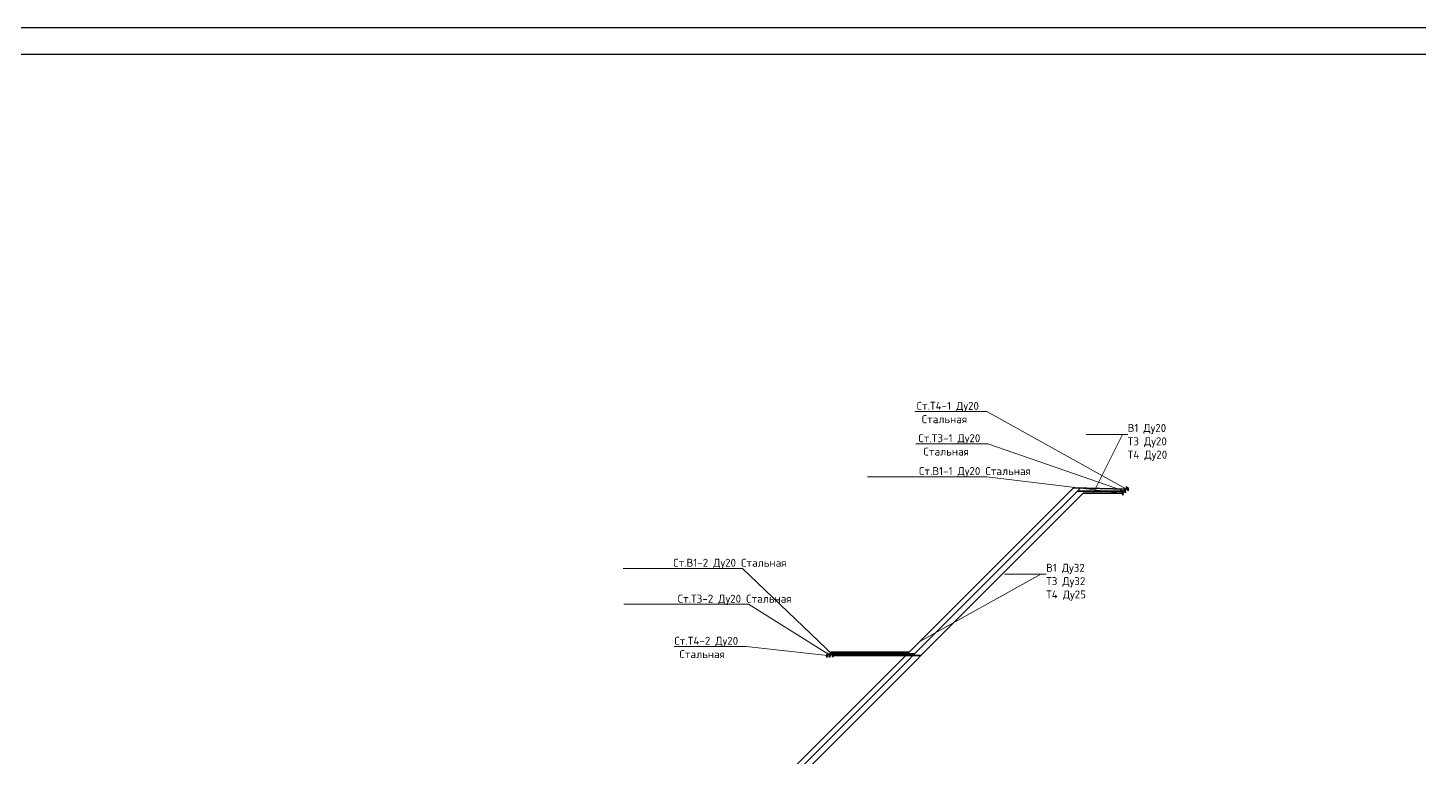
# Model space of a CAD drawing. Header units: millimetres. Extents: x -10178924 to 11692288, y -947381 to 58396.
# Drawn here: x 294790 to 320877, y -530713 to -517040 of the extents above; entities that cross this region are included whole.
import ezdxf
from ezdxf import colors
from ezdxf.entities.mleader import LeaderData, LeaderLine
from ezdxf.math import Vec2, Vec3

# ---------------------------------------------------------------- set-up
doc = ezdxf.new("R2010")
doc.units = ezdxf.units.MM
for name, color, linetype, lineweight in [('!В1', 5, 'Continuous', 35), ('!Т3', 1, 'Continuous', 35), ('!Т4', 30, 'Continuous', 35), ('PDF _0', 7, 'Continuous', 9), ('Выноски ВК', 7, 'Continuous', 0)]:
    doc.layers.add(name, color=color, linetype=linetype, lineweight=lineweight)
doc.layers.add('PDF __Т3_15_сталь', color=6, linetype='Continuous')
doc.layers.add('PDF _ВК-Оборуд', color=7, linetype='Continuous')
doc.styles.add('PDF ISOCPEUR', font='isocpeur.ttf')

# ---------------------------------------------------------------- blocks, each defined once
blk = doc.blocks.new('_None')

msp = doc.modelspace()

# ---------------------------------------------------------------- linework, layer by layer
at = {"layer": '!В1', "lineweight": 35, "ltscale": 100}
for p, q in [((314575.2, -525766), (313953.6, -526387.6)), ((315309.5, -525766), (314575.2, -525766)), ((300807.5, -539533.4), (313953.6, -526387.6)), ((309896.4, -528808.9), (311532.3, -528808.9))]:
    msp.add_line(p, q, dxfattribs=at)
for points in [[(315309.5, -525766), (315309.5, -525716)], [(315322.1, -525750.5), (315322.1, -525741), (315309.5, -525741)], [(315322.1, -525785.3), (315322.1, -525793.7)], [(309883.7, -528793.4), (309883.7, -528783.9), (309896.4, -528783.9)], [(309896.4, -528808.9), (309896.4, -528758.9)], [(309883.7, -528828.2), (309883.7, -528836.7)]]:
    msp.add_lwpolyline(points, dxfattribs=at)
at = {"layer": '!Т3', "lineweight": 35, "ltscale": 100}
for p, q in [((314471, -525723.8), (313791.7, -526403.1)), ((315351.6, -525723.8), (314471, -525723.8)), ((300570.2, -539624.2), (313791.7, -526403.1)), ((309836.7, -528808.9), (309870.6, -528775)), ((309870.6, -528775), (311419.7, -528775))]:
    msp.add_line(p, q, dxfattribs=at)
for points in [[(315351.6, -525723.8), (315351.6, -525673.8)], [(315369.1, -525714.6), (315369.1, -525705.1), (315351.6, -525705.1)], [(315369.1, -525749.4), (315369.1, -525757.9)], [(309836.7, -528808.9), (309836.7, -528758.9)]]:
    msp.add_lwpolyline(points, dxfattribs=at)
at = {"layer": '!Т4', "lineweight": 35, "ltscale": 100}
for p, q in [((314393.8, -525661.8), (313606.2, -526449.4)), ((315388, -525687.5), (314393.8, -525661.8)), ((314471, -525723.8), (314529.4, -525665.3)), ((300328.3, -539727.1), (313606.2, -526449.4)), ((309785.3, -528808.9), (309849.9, -528744.3)), ((309849.9, -528744.3), (311311.3, -528744.3))]:
    msp.add_line(p, q, dxfattribs=at)
for points in [[(315388, -525687.5), (315388, -525637.5)], [(315419.7, -525674.3), (315419.7, -525664.8), (315388, -525664.8)], [(315419.7, -525709.2), (315419.7, -525717.6)], [(309772.7, -528798.8), (309772.7, -528789.3), (309785.3, -528789.3)], [(309785.3, -528808.9), (309785.3, -528758.9)], [(309772.7, -528833.7), (309772.7, -528842.1)]]:
    msp.add_lwpolyline(points, dxfattribs=at)
at = {"layer": 'PDF _0', "lineweight": 25}
for points in [[(291774.7, -576435.8), (417873.2, -576435.8), (417873.2, -517040), (291774.7, -517040)], [(293772.9, -517539.6), (293772.9, -575936.3), (417373.7, -575936.3), (417373.7, -517539.6)]]:
    msp.add_lwpolyline(points, close=True, dxfattribs=at)
at = {"layer": 'PDF __Т3_15_сталь', "color": 1, "lineweight": 35}
for points in [[(309824.1, -528798.8), (309824.1, -528789.3), (309836.7, -528789.3)], [(309824.1, -528833.7), (309824.1, -528842.1)]]:
    msp.add_lwpolyline(points, dxfattribs=at)
at = {"layer": 'PDF _ВК-Оборуд', "lineweight": 25}
for points in [[(315311.6, -525785.3), (315332.7, -525785.3), (315311.6, -525750.5), (315332.7, -525750.5)], [(315379.6, -525749.4), (315358.5, -525749.4), (315379.6, -525714.6), (315358.5, -525714.6)], [(315430.2, -525709.2), (315409.1, -525709.2), (315430.2, -525674.3), (315409.1, -525674.3)], [(309894.2, -528828.2), (309873.1, -528828.2), (309894.2, -528793.4), (309873.1, -528793.4)], [(309783.2, -528833.7), (309762.1, -528833.7), (309783.2, -528798.8), (309762.1, -528798.8)], [(309834.6, -528833.7), (309813.5, -528833.7), (309834.6, -528798.8), (309813.5, -528798.8)]]:
    msp.add_lwpolyline(points, close=True, dxfattribs=at)

# ---------------------------------------------------------------- leaders
at = {"layer": 'Выноски ВК', "ltscale": 50}
ml = msp.add_multileader_mtext('Standard', dxfattribs=at)
ml.set_content('Ст.Т4-1 Ду20\\P Стальная', color=256, style='PDF ISOCPEUR')
ml.set_leader_properties(color=256, linetype='ByLayer', lineweight=-1)
ml.set_arrow_properties(name='NONE')
ml.build(insert=Vec2(0, 0))
ml.multileader.update_dxf_attribs({"text_left_attachment_type": 6, "text_right_attachment_type": 6, "dogleg_length": 100, "arrow_head_size": 300})
ctx = ml.context
ctx.base_point, ctx.char_height, ctx.arrow_head_size, ctx.landing_gap_size, ctx.plane_origin = Vec3(311455.1, -524231.5), 150, 300, 0, Vec3(299331.4, -522102.3)
ctx.left_attachment, ctx.right_attachment = 6, 6
notes = []
notes.append((ctx, [(1, (1, 1, 0), (312770.1, -524231.5), (-1, 0), 100, [(1, [(315388, -525687.5)], 0, [])])]))
ctx.mtext.insert, ctx.mtext.width, ctx.mtext.flow_direction = Vec3(311455.1, -524051.5), 2249.456, 5
ml = msp.add_multileader_mtext('Standard', dxfattribs=at)
ml.set_content('В1 Ду20\\PТ3 Ду20\\PТ4 Ду20', color=256, style='PDF ISOCPEUR')
ml.set_leader_properties(color=256, linetype='ByLayer', lineweight=-1)
ml.set_arrow_properties(name='NONE')
ml.build(insert=Vec2(0, 0))
ml.multileader.update_dxf_attribs({"text_left_attachment_type": 6, "text_right_attachment_type": 6, "dogleg_length": 100, "arrow_head_size": 300})
ctx = ml.context
ctx.base_point, ctx.char_height, ctx.arrow_head_size, ctx.landing_gap_size, ctx.plane_origin = Vec3(315411.7, -524661.5), 150, 300, 0, Vec3(301878.9, -517318.9)
ctx.left_attachment, ctx.right_attachment = 6, 6
notes.append((ctx, [(0, (1, 1, 0), (315311.7, -524661.5), (1, 0), 100, [(1, [(314762.6, -525766)], 0, [])])]))
ctx.mtext.insert, ctx.mtext.width, ctx.mtext.flow_direction = Vec3(315411.7, -524466.5), 2249.456, 5
ml = msp.add_multileader_mtext('Standard', dxfattribs=at)
ml.set_content('Ст.Т3-1 Ду20\\P Стальная', color=256, style='PDF ISOCPEUR')
ml.set_leader_properties(color=256, linetype='ByLayer', lineweight=-1)
ml.set_arrow_properties(name='NONE')
ml.build(insert=Vec2(0, 0))
ml.multileader.update_dxf_attribs({"text_left_attachment_type": 6, "text_right_attachment_type": 6, "dogleg_length": 100, "arrow_head_size": 300})
ctx = ml.context
ctx.base_point, ctx.char_height, ctx.arrow_head_size, ctx.landing_gap_size, ctx.plane_origin = Vec3(311488.4, -524838.3), 150, 300, 0, Vec3(299241.4, -523057)
ctx.left_attachment, ctx.right_attachment = 6, 6
notes.append((ctx, [(1, (1, 1, 0), (312788.4, -524838.3), (-1, 0), 100, [(1, [(315351.6, -525723.8)], 0, [])])]))
ctx.mtext.insert, ctx.mtext.width, ctx.mtext.flow_direction = Vec3(311488.4, -524658.3), 2216.085, 5
ml = msp.add_multileader_mtext('Standard', dxfattribs=at)
ml.set_content('Ст.В1-1 Ду20 Стальная', color=256, style='PDF ISOCPEUR')
ml.set_leader_properties(color=256, linetype='ByLayer', lineweight=-1)
ml.set_arrow_properties(name='NONE')
ml.build(insert=Vec2(0, 0))
ml.multileader.update_dxf_attribs({"text_left_attachment_type": 6, "text_right_attachment_type": 6, "dogleg_length": 100, "arrow_head_size": 300})
ctx = ml.context
ctx.base_point, ctx.char_height, ctx.arrow_head_size, ctx.landing_gap_size, ctx.plane_origin = Vec3(311500.1, -525454.4), 150, 300, 0, Vec3(298240.4, -523819)
ctx.left_attachment, ctx.right_attachment = 6, 6
notes.append((ctx, [(1, (1, 1, 0), (312770.1, -525454.4), (-1, 0), 100, [(1, [(315309.5, -525766)], 0, [])])]))
ctx.mtext.insert, ctx.mtext.width, ctx.mtext.flow_direction = Vec3(311500.1, -525274.4), 2118.478, 5
ml = msp.add_multileader_mtext('Standard', dxfattribs=at)
ml.set_content('Ст.В1-2 Ду20 Стальная', color=256, style='PDF ISOCPEUR')
ml.set_leader_properties(color=256, linetype='ByLayer', lineweight=-1)
ml.set_arrow_properties(name='NONE')
ml.build(insert=Vec2(0, 0))
ml.multileader.update_dxf_attribs({"text_left_attachment_type": 6, "text_right_attachment_type": 6, "dogleg_length": 100, "arrow_head_size": 300})
ctx = ml.context
ctx.base_point, ctx.char_height, ctx.arrow_head_size, ctx.landing_gap_size, ctx.plane_origin = Vec3(306891.1, -527173.6), 150, 300, 0, Vec3(293757.1, -527710.4)
ctx.left_attachment, ctx.right_attachment = 6, 6
notes.append((ctx, [(1, (1, 1, 0), (308191.1, -527173.6), (-1, 0), 100, [(1, [(309896.4, -528808.9)], 0, [])])]))
ctx.mtext.insert, ctx.mtext.width, ctx.mtext.flow_direction = Vec3(306891.1, -526993.6), 2118.478, 5
ml = msp.add_multileader_mtext('Standard', dxfattribs=at)
ml.set_content('В1 Ду32\\PТ3 Ду32\\PТ4 Ду25', color=256, style='PDF ISOCPEUR')
ml.set_leader_properties(color=256, linetype='ByLayer', lineweight=-1)
ml.set_arrow_properties(name='NONE')
ml.build(insert=Vec2(0, 0))
ml.multileader.update_dxf_attribs({"text_left_attachment_type": 6, "text_right_attachment_type": 6, "dogleg_length": 100, "arrow_head_size": 300})
ctx = ml.context
ctx.base_point, ctx.char_height, ctx.arrow_head_size, ctx.landing_gap_size, ctx.plane_origin = Vec3(313882.1, -527282.8), 150, 300, 0, Vec3(298934.5, -520027.8)
ctx.left_attachment, ctx.right_attachment = 6, 6
notes.append((ctx, [(0, (1, 1, 0), (313782.1, -527282.8), (1, 0), 100, [(1, [(311514.2, -528541.4)], 0, [])])]))
ctx.mtext.insert, ctx.mtext.width, ctx.mtext.flow_direction = Vec3(313882.1, -527087.8), 2249.456, 5
ml = msp.add_multileader_mtext('Standard', dxfattribs=at)
ml.set_content('Ст.Т3-2 Ду20 Стальная', color=256, style='PDF ISOCPEUR')
ml.set_leader_properties(color=256, linetype='ByLayer', lineweight=-1)
ml.set_arrow_properties(name='NONE')
ml.build(insert=Vec2(0, 0))
ml.multileader.update_dxf_attribs({"text_left_attachment_type": 6, "text_right_attachment_type": 6, "dogleg_length": 100, "arrow_head_size": 300})
ctx = ml.context
ctx.base_point, ctx.char_height, ctx.arrow_head_size, ctx.landing_gap_size, ctx.plane_origin = Vec3(306975.2, -527847.2), 150, 300, 0, Vec3(294758.1, -526948.4)
ctx.left_attachment, ctx.right_attachment = 6, 6
notes.append((ctx, [(1, (1, 1, 0), (308305.2, -527847.2), (-1, 0), 100, [(1, [(309836.7, -528808.9)], 0, [])])]))
ctx.mtext.insert, ctx.mtext.width, ctx.mtext.flow_direction = Vec3(306975.2, -527667.2), 2216.085, 5
ml = msp.add_multileader_mtext('Standard', dxfattribs=at)
ml.set_content('Ст.Т4-2 Ду20\\P Стальная', color=256, style='PDF ISOCPEUR')
ml.set_leader_properties(color=256, linetype='ByLayer', lineweight=-1)
ml.set_arrow_properties(name='NONE')
ml.build(insert=Vec2(0, 0))
ml.multileader.update_dxf_attribs({"text_left_attachment_type": 6, "text_right_attachment_type": 6, "dogleg_length": 100, "arrow_head_size": 300})
ctx = ml.context
ctx.base_point, ctx.char_height, ctx.arrow_head_size, ctx.landing_gap_size, ctx.plane_origin = Vec3(306913, -528636.4), 150, 300, 0, Vec3(294848.1, -525993.8)
ctx.left_attachment, ctx.right_attachment = 6, 6
notes.append((ctx, [(1, (1, 1, 0), (308258, -528636.4), (-1, 0), 100, [(1, [(309785.3, -528808.9)], 0, [])])]))
ctx.mtext.insert, ctx.mtext.width, ctx.mtext.flow_direction = Vec3(306913, -528456.4), 2249.456, 5
for ctx, leaders in notes:
    for number, flags, end, landing, length, lines in leaders:
        leader = LeaderData()
        leader.index, (leader.has_last_leader_line, leader.has_dogleg_vector, leader.attachment_direction) = number, flags
        leader.last_leader_point, leader.dogleg_vector, leader.dogleg_length = Vec3(end), Vec3(landing), length
        for number, points, colour, breaks in lines:
            line = LeaderLine()
            line.index, line.vertices, line.color, line.breaks = number, Vec3.list(points), colors.encode_raw_color(colour), breaks
            leader.lines.append(line)
        ctx.leaders.append(leader)

doc.saveas('drawing.dxf')
